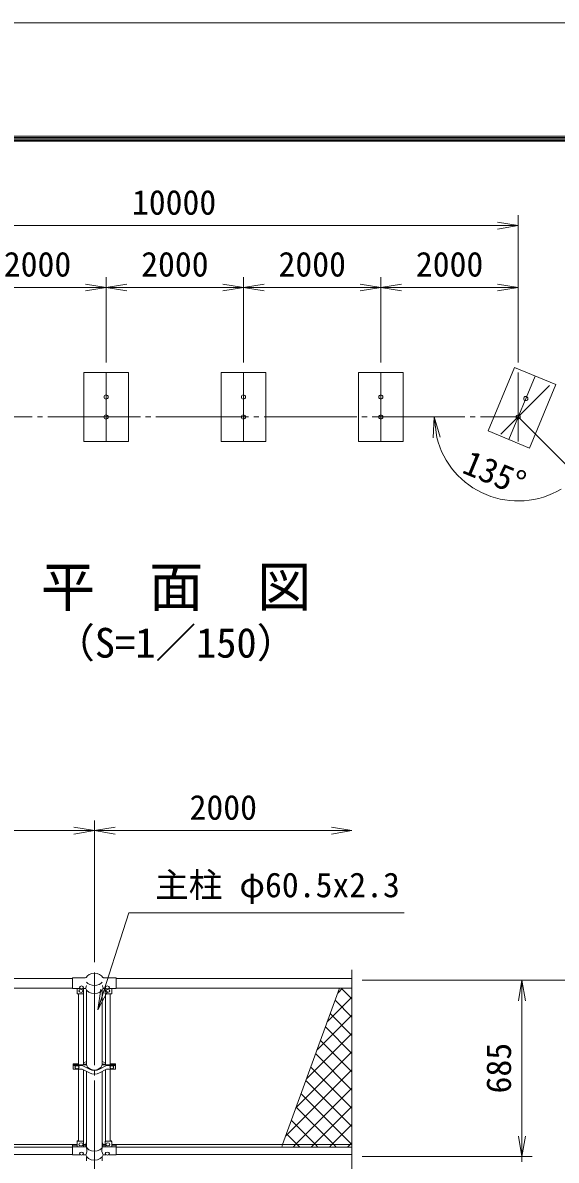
# Model space of a CAD drawing. Units: millimetres, scale not verified. Extents: x -8400 to 8400, y -5940 to 5940.
# Drawn here: x -4972 to -2900, y 1526 to 5940 of the extents above; entities that cross this region are included whole.
import ezdxf
from ezdxf.enums import TextEntityAlignment as Align

# ---------------------------------------------------------------- set-up
doc = ezdxf.new("R2010")
doc.units = ezdxf.units.MM
doc.header["$LTSCALE"] = 20
doc.linetypes.add('LONG_CHAIN', pattern=[21, 18, -1, 1, -1])
for name, color, linetype, lineweight in [('0-0_D-TTL', 7, 'Continuous', 9), ('0-1_D-TTL-TXT', 7, 'Continuous', 9), ('0-3_D-STR1', 1, 'Continuous', 9), ('0-4_D-STR4', 7, 'Continuous', 9), ('0-6_D-BMK', 2, 'LONG_CHAIN', 9), ('0-7_D-STR-DIM', 7, 'Continuous', 9), ('0-8_0', 7, 'Continuous', 9), ('0-9_D-STR3', 3, 'Continuous', 9), ('0-C_D-STR-TXT', 7, 'Continuous', 9), ('0-D_D-STR2', 7, 'Continuous', 9)]:
    doc.layers.add(name, color=color, linetype=linetype, lineweight=lineweight)
doc.styles.add('ＭＳ ゴシック', font='')
doc.styles.get('ＭＳ ゴシック').set_extended_font_data('MS Gothic')

# ---------------------------------------------------------------- blocks, each defined once
blk = doc.blocks.new('_Open')
at = {"layer": '0-8_0'}
blk.add_line((-20, 3.333), (0, 0), dxfattribs=at)
blk.add_lwpolyline([(-20, -3.333), (0, 0), (-20, 0)], dxfattribs=at)

msp = doc.modelspace()

# ---------------------------------------------------------------- linework, layer by layer
at = {"layer": '0-0_D-TTL', "color": 2}
msp.add_lwpolyline([(-8399.61, 5940.02), (8400.39, 5940.02), (8400.39, -5939.98), (-8399.61, -5939.98)], close=True, dxfattribs=at)
at = {"layer": '0-0_D-TTL'}
for points in [[(-7859.61, 5500.02), (7860.39, 5500.02), (7860.39, -5499.98), (-7859.61, -5499.98)], [(-7854.61, 5495.02), (7855.39, 5495.02), (7855.39, -5494.98), (-7854.61, -5494.98)], [(-7849.61, 5490.02), (7850.39, 5490.02), (7850.39, -5489.98), (-7849.61, -5489.98)], [(-7844.61, 5485.02), (7845.39, 5485.02), (7845.39, -5484.98), (-7844.61, -5484.98)], [(-7839.61, 5480.02), (7840.39, 5480.02), (7840.39, -5479.98), (-7839.61, -5479.98)]]:
    msp.add_lwpolyline(points, close=True, dxfattribs=at)
at = {"layer": '0-3_D-STR1'}
for p, q in [((-6608.67, 2231.49), (-4778.67, 2231.49)), ((-4608.67, 2231.49), (-3693.67, 2231.49)), ((-6608.67, 2193.39), (-4778.67, 2193.39)), ((-4723.92, 1899.09), (-4723.92, 2186.11)), ((-4663.42, 1899.09), (-4663.42, 2186.11)), ((-4608.67, 2193.39), (-3693.67, 2193.39)), ((-4723.92, 1576.61), (-4723.92, 1870.46)), ((-4663.42, 1576.61), (-4663.42, 1870.46)), ((-6608.67, 1586.68), (-4778.67, 1586.68)), ((-6608.67, 1577.1), (-4778.67, 1577.1)), ((-6608.67, 1548.58), (-4778.67, 1548.58)), ((-4608.67, 1586.68), (-3693.67, 1586.68)), ((-4608.67, 1577.1), (-3693.67, 1577.1)), ((-4608.67, 1548.58), (-3693.67, 1548.58)), ((-4723.92, 1523.42), (-4723.92, 1539.53)), ((-4663.42, 1523.42), (-4663.42, 1539.53))]:
    msp.add_line(p, q, dxfattribs=at)
for centre in [(-4648.31, 4487.63), (-4114.98, 4487.63), (-3581.64, 4487.63), (-3018.72, 4481.75), (-4648.31, 4410.3), (-4114.98, 4410.3), (-3581.64, 4410.3), (-3048.31, 4410.3)]:
    msp.add_circle(centre, 8.07, dxfattribs=at)
at = {"layer": '0-4_D-STR4'}
for points in [[(-3164.61, 4356.01), (-3004.47, 4289.67), (-2902.42, 4536.04), (-3062.56, 4602.37)], [(-4734.98, 4315.63), (-4561.64, 4315.63), (-4561.64, 4582.3), (-4734.98, 4582.3)], [(-4201.64, 4315.63), (-4028.31, 4315.63), (-4028.31, 4582.3), (-4201.64, 4582.3)], [(-3668.31, 4315.63), (-3494.98, 4315.63), (-3494.98, 4582.3), (-3668.31, 4582.3)]]:
    msp.add_lwpolyline(points, close=True, dxfattribs=at)
at = {"layer": '0-6_D-BMK'}
for p, q in [((-4648.31, 4582.3), (-4648.31, 4315.63)), ((-4114.98, 4582.3), (-4114.98, 4315.63)), ((-3581.64, 4582.3), (-3581.64, 4315.63)), ((-2982.49, 4569.21), (-3084.54, 4322.84)), ((-3048.31, 4582.3), (-3048.31, 4315.63)), ((-2926.69, 4531.92), (-3115.25, 4343.36)), ((-4693.67, 2255.02), (-4693.67, -3169.98))]:
    msp.add_line(p, q, dxfattribs=at)
msp.add_lwpolyline([(-6921.77, 3203.5), (-5714.98, 4410.3), (-3048.31, 4410.3), (-1841.52, 3203.5)], dxfattribs=at)
at = {"layer": '0-7_D-STR-DIM'}
for p, q in [((-3048.31, 4622.3), (-3048.31, 5192.76)), ((-5634.98, 5152.76), (-3128.31, 5152.76)), ((-4648.31, 4622.3), (-4648.31, 4952.76)), ((-4648.31, 4622.3), (-4648.31, 4952.76)), ((-4114.98, 4622.3), (-4114.98, 4952.76)), ((-4114.98, 4622.3), (-4114.98, 4952.76)), ((-3581.64, 4622.3), (-3581.64, 4952.76)), ((-3581.64, 4622.3), (-3581.64, 4952.76)), ((-3048.31, 4622.3), (-3048.31, 4952.76)), ((-5101.64, 4912.76), (-4728.31, 4912.76)), ((-4568.31, 4912.76), (-4194.98, 4912.76)), ((-4034.98, 4912.76), (-3661.64, 4912.76)), ((-3501.64, 4912.76), (-3128.31, 4912.76)), ((-4693.67, 2295.02), (-4693.67, 2845.02)), ((-4693.67, 2295.02), (-4693.67, 2845.02)), ((-6613.67, 2805.02), (-4773.67, 2805.02)), ((-4613.67, 2805.02), (-3773.67, 2805.02)), ((-3693.67, 2265.02), (-3693.67, 582.67)), ((-3653.67, 2225.02), (-2753.67, 2225.02)), ((-3653.67, 2225.02), (-2993.67, 2225.02)), ((-3033.67, 1620.02), (-3033.67, 2145.02)), ((-3033.67, 1620.02), (-3033.67, 1700.02)), ((-3653.67, 1540.02), (-2993.67, 1540.02)), ((-3653.67, 1540.02), (-2993.67, 1540.02)), ((-3033.67, 1520.02), (-3033.67, 1540.02))]:
    msp.add_line(p, q, dxfattribs=at)
msp.add_arc((-3048.31, 4410.3), 326.03, 194.09467, 300.90533, dxfattribs=at)
at = {"layer": '0-9_D-STR3'}
for p, q in [((-4778.67, 2234.44), (-4729.45, 2234.44)), ((-4778.67, 2192.99), (-4778.67, 2234.44)), ((-4608.67, 2234.44), (-4657.9, 2234.44)), ((-4608.67, 2192.99), (-4608.67, 2234.44)), ((-4778.67, 2192.99), (-4749.47, 2192.99)), ((-4760.67, 2192.99), (-4760.67, 2172.29)), ((-4736.67, 2171.29), (-4759.67, 2171.29)), ((-4755.17, 2171.29), (-4755.17, 1895.87)), ((-4737.88, 2192.99), (-4728.47, 2192.99)), ((-4736.17, 2171.42), (-4736.17, 1895.87)), ((-4735.67, 2192.99), (-4735.67, 2172.29)), ((-4726.74, 2192.12), (-4728.47, 2192.99)), ((-4660.61, 2192.12), (-4658.87, 2192.99)), ((-4649.47, 2192.99), (-4658.87, 2192.99)), ((-4651.67, 2192.99), (-4651.67, 2172.29)), ((-4651.17, 2171.42), (-4651.17, 1895.87)), ((-4650.67, 2171.29), (-4627.67, 2171.29)), ((-4608.67, 2192.99), (-4637.88, 2192.99)), ((-4632.17, 2171.29), (-4632.17, 1895.87)), ((-4626.67, 2192.99), (-4626.67, 2172.29)), ((-4776.17, 1900.68), (-4776.17, 1879.4)), ((-4776.17, 1900.68), (-4755.17, 1900.68)), ((-4776.17, 1899.09), (-4755.17, 1899.09)), ((-4736.17, 1903.44), (-4723.92, 1909.62)), ((-4736.17, 1899.09), (-4723.92, 1899.09)), ((-4651.17, 1903.44), (-4663.42, 1909.62)), ((-4651.17, 1899.09), (-4663.42, 1899.09)), ((-4611.17, 1900.68), (-4632.17, 1900.68)), ((-4611.17, 1899.09), (-4632.17, 1899.09)), ((-4611.17, 1900.68), (-4611.17, 1879.4)), ((-4776.17, 1895.87), (-4723.92, 1895.87)), ((-4776.17, 1894.25), (-4742.83, 1894.25)), ((-4776.17, 1879.4), (-4742.64, 1879.4)), ((-4755.17, 1879.4), (-4755.17, 1599.81)), ((-4740.63, 1893.73), (-4713.3, 1879.95)), ((-4740.63, 1878.88), (-4713.3, 1865.1)), ((-4736.17, 1876.64), (-4736.17, 1599.13)), ((-4646.72, 1893.73), (-4674.05, 1879.95)), ((-4646.72, 1878.88), (-4674.05, 1865.1)), ((-4611.17, 1895.87), (-4663.42, 1895.87)), ((-4651.17, 1876.64), (-4651.17, 1599.13)), ((-4611.17, 1879.4), (-4644.71, 1879.4)), ((-4611.17, 1894.25), (-4644.52, 1894.25)), ((-4632.17, 1879.4), (-4632.17, 1599.81)), ((-4760.67, 1577.9), (-4760.67, 1599.43)), ((-4755.17, 1601.43), (-4758.67, 1601.43)), ((-4737.67, 1599.81), (-4758.67, 1599.81)), ((-4735.67, 1577.9), (-4735.67, 1599.43)), ((-4651.67, 1577.9), (-4651.67, 1599.43)), ((-4649.67, 1599.81), (-4628.67, 1599.81)), ((-4632.17, 1601.43), (-4628.67, 1601.43)), ((-4626.67, 1577.9), (-4626.67, 1599.43)), ((-4778.67, 1547.71), (-4778.67, 1587.09)), ((-4778.67, 1587.09), (-4760.67, 1587.09)), ((-4778.67, 1584.21), (-4760.67, 1584.21)), ((-4778.67, 1577.9), (-4725.65, 1577.9)), ((-4778.67, 1547.71), (-4748.77, 1547.71)), ((-4738.58, 1547.71), (-4727.17, 1547.71)), ((-4735.67, 1587.09), (-4727.23, 1587.09)), ((-4735.67, 1584.21), (-4727.29, 1584.21)), ((-4608.67, 1577.9), (-4661.7, 1577.9)), ((-4648.77, 1547.71), (-4660.17, 1547.71)), ((-4651.67, 1587.09), (-4660.12, 1587.09)), ((-4651.67, 1584.21), (-4660.06, 1584.21)), ((-4608.67, 1547.71), (-4638.58, 1547.71)), ((-4608.67, 1587.09), (-4626.67, 1587.09)), ((-4608.67, 1584.21), (-4626.67, 1584.21)), ((-4608.67, 1547.71), (-4608.67, 1587.09))]:
    msp.add_line(p, q, dxfattribs=at)
for centre, radius, start, end in [((-4729.45, 2242.44), 8, 270, 296.9114), ((-4657.9, 2242.44), 8, 243.0886, 270), ((-4759.67, 2172.29), 1, 180, 270), ((-4736.67, 2172.29), 1, 270, 0), ((-4758.52, 2209.63), 34.35, 331.00952, 351.10512), ((-4628.83, 2209.63), 34.35, 188.89488, 208.99048), ((-4650.67, 2172.29), 1, 180, 270), ((-4627.67, 2172.29), 1, 270, 0), ((-4742.83, 1889.25), 5, 63.82498, 90), ((-4742.83, 1874.4), 5, 63.82498, 90), ((-4644.52, 1889.25), 5, 90, 116.17502), ((-4644.52, 1874.4), 5, 90, 116.17502), ((-4758.67, 1599.43), 2, 90, 180), ((-4758.67, 1597.81), 2, 90, 180), ((-4737.67, 1597.81), 2, 0, 90), ((-4737.67, 1599.43), 2, 0, 41.40962), ((-4649.67, 1599.43), 2, 138.59038, 180), ((-4649.67, 1597.81), 2, 90, 180), ((-4628.67, 1599.43), 2, 0, 90), ((-4628.67, 1597.81), 2, 0, 90), ((-4757.22, 1564.36), 34.35, 331.00952, 16.06155), ((-4630.13, 1564.36), 34.35, 163.93845, 208.99048)]:
    msp.add_arc(centre, radius, start, end, dxfattribs=at)
for centre, major_axis, ratio, start_param, end_param in [((-4693.67, 2228.12), (-33.65, 0), 0.707107, 3.4511058, 5.9736721), ((-4693.67, 2228.12), (-33.65, 0), 0.707107, 0.4534072, 2.6881855), ((-4693.67, 2196.53), (-33.65, 0), 0.707107, 0.1866474, 2.9549452), ((-4693.67, 1899.09), (-30.25, 0), 0.76087, 6.2831853, 9.424778), ((-4693.67, 1897.46), (-30.25, 0), 0.76087, 0.8649211, 2.2766716), ((-4693.67, 1882.61), (-30.25, 0), 0.76087, 0.8649211, 2.2766716), ((-4693.67, 1585.31), (-33.65, 0), 0.707107, 5.8297781, 9.8781851), ((-4693.67, 1549.96), (-33.65, 0), 0.707107, 0.0943684, 3.0472243)]:
    msp.add_ellipse(centre, major_axis=major_axis, ratio=ratio, start_param=start_param, end_param=end_param, dxfattribs=at)
for centre, major_axis in [((-4745.67, 2183.1), (-8, 0)), ((-4743.67, 2196.89), (-8, 0)), ((-4643.67, 2196.89), (8, 0)), ((-4641.67, 2183.1), (8, 0)), ((-4761.17, 1886.82), (-8, 0)), ((-4626.17, 1886.82), (8, 0)), ((-4745.67, 1587.79), (-8, 0)), ((-4641.67, 1587.79), (8, 0)), ((-4743.67, 1552.08), (-8, 0)), ((-4643.67, 1552.08), (8, 0))]:
    msp.add_ellipse(centre, major_axis=major_axis, ratio=0.707107, dxfattribs=at)
at = {"layer": '0-C_D-STR-TXT'}
msp.add_lwpolyline([(-3491.11, 2485.52), (-4560.47, 2485.52), (-4679.8, 2111.27)], dxfattribs=at)
at = {"layer": '0-D_D-STR2'}
for p, q in [((-3748.87, 2174.98), (-3730.45, 2193.39)), ((-3693.67, 2152.11), (-3734.96, 2193.39)), ((-3789.34, 2063.8), (-3693.67, 2159.46)), ((-3693.67, 2081.4), (-3759.11, 2146.84)), ((-3829.8, 1952.63), (-3693.67, 2088.75)), ((-3693.67, 2010.69), (-3777.98, 2095)), ((-3693.67, 1939.98), (-3796.85, 2043.15)), ((-3870.26, 1841.45), (-3693.67, 2018.04)), ((-3693.67, 1869.27), (-3815.72, 1991.31)), ((-3910.73, 1730.28), (-3693.67, 1947.33)), ((-3693.67, 1798.56), (-3834.59, 1939.47)), ((-3951.19, 1619.1), (-3693.67, 1876.62)), ((-3693.67, 1727.85), (-3853.46, 1887.63)), ((-3693.67, 1657.14), (-3872.33, 1835.79)), ((-3912.9, 1586.68), (-3693.67, 1805.91)), ((-3764.64, 1586.68), (-3910.06, 1732.1)), ((-3842.19, 1586.68), (-3693.67, 1735.2)), ((-3835.35, 1586.68), (-3928.93, 1680.26)), ((-3771.48, 1586.68), (-3693.67, 1664.49)), ((-3906.06, 1586.68), (-3947.8, 1628.42)), ((-3700.77, 1586.68), (-3693.67, 1593.78)), ((-3922.49, 1577.1), (-3912.9, 1586.68)), ((-3896.48, 1577.1), (-3906.06, 1586.68)), ((-3851.78, 1577.1), (-3842.19, 1586.68)), ((-3825.77, 1577.1), (-3835.35, 1586.68)), ((-3781.07, 1577.1), (-3771.48, 1586.68)), ((-3755.06, 1577.1), (-3764.64, 1586.68)), ((-3710.36, 1577.1), (-3700.77, 1586.68))]:
    msp.add_line(p, q, dxfattribs=at)
for points in [[(-3693.67, 2193.39), (-3742.17, 2193.39), (-3962.99, 1586.68), (-3693.67, 1586.68)], [(-3693.67, 1586.68), (-3962.99, 1586.68), (-3966.48, 1577.1), (-3693.67, 1577.1)]]:
    msp.add_lwpolyline(points, close=True, dxfattribs=at)
msp.add_lwpolyline([(-3693.67, 1586.43), (-3693.93, 1586.68), (-3891.19, 1783.95)], dxfattribs=at)

# ---------------------------------------------------------------- block references
at = {"layer": '0-7_D-STR-DIM', "xscale": 4, "yscale": 4}
for p in [(-3048.31, 5152.76), (-4648.31, 4912.76), (-4114.98, 4912.76), (-3581.64, 4912.76), (-3048.31, 4912.76), (-4693.67, 2805.02), (-3693.67, 2805.02)]:
    msp.add_blockref('_Open', p, dxfattribs=at)
for p, rotation in [((-4648.31, 4912.76), 180), ((-4114.98, 4912.76), 180), ((-3581.64, 4912.76), 180), ((-3374.34, 4410.3), 97.04733), ((-4693.67, 2805.02), 180), ((-3033.67, 2225.02), 90), ((-3033.67, 1540.02), 270), ((-3033.67, 1540.02), 270)]:
    msp.add_blockref('_Open', p, dxfattribs=dict(at, rotation=rotation))
at = {"layer": '0-C_D-STR-TXT', "xscale": 4, "yscale": 4, "rotation": 252.31413}
msp.add_blockref('_Open', (-4680.41, 2109.36), dxfattribs=at)

# ---------------------------------------------------------------- texts
at = {"layer": '0-1_D-TTL-TXT', "style": 'ＭＳ ゴシック'}
for s, height, p in [('平\u3000面\u3000図', 154, (-4901.44, 3628.09)), ('（S=1／150）', 115.4, (-4849.46, 3441.7))]:
    msp.add_text(s, height=height, dxfattribs=at).set_placement(p, align=Align.BOTTOM_LEFT)
at = {"layer": '0-7_D-STR-DIM', "style": 'ＭＳ ゴシック'}
for s, p in [('10000', (-4547.94, 5166.26)), ('2000', (-5045.48, 4926.26)), ('2000', (-4512.14, 4926.26)), ('2000', (-3978.81, 4926.26)), ('2000', (-3445.48, 4926.26)), ('2000', (-4324.17, 2818.52))]:
    msp.add_text(s, height=96.19, dxfattribs=at).set_placement(p, align=Align.BOTTOM_LEFT)
for s, rotation, p in [('135°', 337.5, (-3281.92, 4168.78)), ('685', 90, (-3047.17, 1785.32))]:
    msp.add_text(s, height=96.19, rotation=rotation, dxfattribs=at).set_placement(p, align=Align.BOTTOM_LEFT)
at = {"layer": '0-C_D-STR-TXT', "style": 'ＭＳ ゴシック'}
msp.add_text('主柱 φ60.5x2.3', height=96.19, dxfattribs=at).set_placement((-4458.62, 2517.55), align=Align.BOTTOM_LEFT)

doc.saveas('drawing.dxf')
